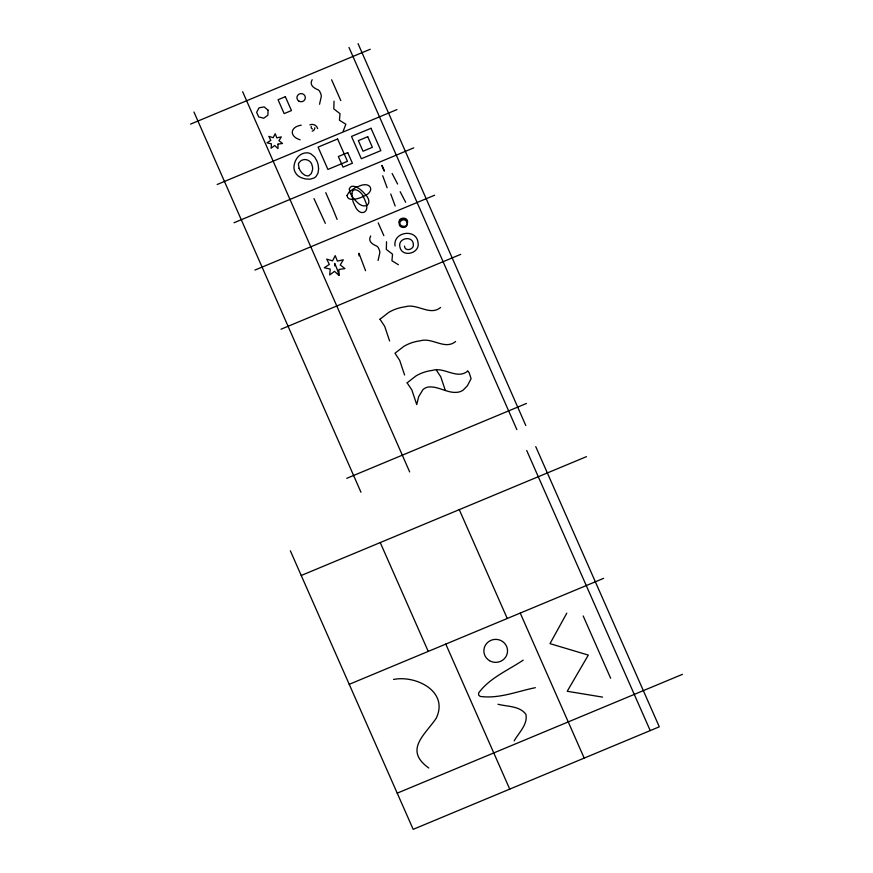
<?xml version="1.0" encoding="UTF-8"?>
<svg xmlns="http://www.w3.org/2000/svg" width="873" height="873" viewBox="0 0 873 873"><rect width="100%" height="100%" fill="white"/><g stroke="black" fill="none" stroke-linecap="round" stroke-linejoin="round"><path stroke-width="1.31" d="M338.91 275.344L338.953 269.462L344.944 268.611L340.252 264.901L343.296 259.816L337.382 261.082L335.199 255.603L332.526 260.874L326.753 259.117L329.328 264.443L324.309 267.727L330.201 269.091L329.721 274.951L334.49 271.317L338.91 275.344A10.607 0.971 67.4 0 0 334.708 263.373L334.73 265.883M334.021 101.192L333.802 108.896L340.012 113.676L339.411 120.245L345.872 124.228L343.165 131.201M386.543 241.701L386.324 249.405L392.534 254.185L391.933 260.754L398.394 264.737M404.483 246.077C404.734 252.079 414.369 249.722 413.344 244.254C412.776 235.175 397.979 237.893 399.812 246.535C401.602 258.201 420.426 253.639 418.003 242.476C416.366 228.093 392.774 231.836 395.043 245.979M312.152 79.716C309.02 85.074 314.007 88.217 318.219 89.854A6.056 5.882 -0.5 0 1 319.616 91.228L320.86 93.902A11.284 10.967 -0.5 0 1 321.308 96.423L319.54 104.236M370.698 235.961C367.566 241.308 372.553 244.451 376.765 246.088A6.056 5.882 -0.5 0 1 378.162 247.474L379.406 250.136A11.284 10.967 -0.5 0 1 379.853 252.657L378.085 260.47M566.795 613.162L550.001 643.641L588.304 655.088L567.232 691.274L602.556 697.112M514.175 740.893C518.693 732.807 528.023 724.437 525.895 714.332C519.762 705.81 507.191 706.683 498.025 704.26M379.995 319.202L388.845 312.327A41.566 40.376 -0.5 0 1 405.192 306.794C417.163 303.018 430.018 316.397 440.581 307.471M407.145 382.8L415.985 375.925A41.566 40.376 -0.5 0 1 432.342 370.403C444.313 366.627 457.157 380.006 467.732 371.069M455.586 341.496C445.023 350.433 432.168 337.043 420.197 340.83A41.566 40.376 -0.5 0 0 403.85 346.363L395 353.227L399.703 360.385L404.603 375.008M523.189 660.13C508.075 670.333 489.633 677.895 478.644 692.955L478.611 695.006L480.161 696.403C498.789 699.055 517.285 691.318 535.335 687.684M190.554 124.119L370.261 49.248M217.181 184.487L396.888 109.616M234.04 222.735L413.747 147.864M254.916 270.084L434.623 195.214M280.997 329.23L460.715 254.359M346.745 478.328L526.452 403.468M301.24 575.482L586.46 456.655M349.222 684.323L603.57 578.363M397.215 793.164L682.446 674.338M301.218 125.188C289.923 126.858 289.127 136.57 300.148 139.789M467.732 371.134L469.183 372.738L471.082 378.675L467.371 385.811L463.116 390.144A12.593 12.233 -0.5 0 1 458.336 392.141C447.871 393.985 438.683 385.855 428.283 387.023A10.116 9.821 -0.5 0 0 422.848 389.751L418.636 396.8L416.748 404.581L411.849 389.958L407.145 382.865M393.559 679.445C416.039 674.96 449.159 691.569 436.184 718.272C424.856 735.088 403.621 749.962 428.763 768.011M379.995 319.267L384.698 326.349L389.598 340.972M436.38 370.185L440.767 376.787L445.339 390.427M399.834 223.684C396.233 217.126 408.924 215.827 407.484 222.921C406.261 230.494 394.651 223.924 401.133 219.461C407.833 215.762 410.135 228.595 402.54 227.417C394.705 225.616 403.13 215.38 406.96 222.026M313.974 198.597L325.334 223.324M392.141 173.509L397.608 184.028M400.172 191.733L405.65 202.263M535.749 446.627L659.29 726.816L413.18 829.35L290.36 550.83M526.703 450.479L650.221 730.592M583.197 615.978L610.653 678.256M382.058 165.444L384.436 170.846M381.763 165.575L384.142 170.966M331.609 79.759L340.808 100.613M378.195 222.844L383.847 235.655M520.243 613.075L584.19 758.102M459.263 509.646L507.257 618.488M445.787 644.099L509.734 789.127M380.246 542.57L428.239 651.4M358.05 43.65L525.808 425.544M348.982 47.426L516.871 429.636M242.661 91.73L409.677 471.944M193.959 112.017L360.964 492.241M365.569 270.717L358.989 253.312L359.01 255.822M299.068 168.336L298.424 164.189A4.671 4.54 -0.5 0 1 298.926 162.815L300.574 161.025A7.486 7.268 -0.5 0 1 303.444 159.737L304.371 159.595A6.657 6.471 -0.5 0 1 305.779 159.628A7.53 7.311 -0.5 0 1 311.574 163.742L312.49 166.798A13.226 12.844 -0.5 0 1 312.49 169.995L311.366 173.465L309.02 175.604A3.929 3.819 -0.5 0 1 307.471 175.931L304.873 175.244L302.374 173.356A16.391 15.921 -0.5 0 1 299.079 168.325M325.771 192.649L332.024 207.087A6.886 0.633 67.4 0 1 332.646 208.385L337.098 219.407M390.755 194.002L395.174 206.017M382.712 175.768L387.132 187.782M309.882 124.861A5.642 5.478 -0.5 0 1 317.663 128.637M314.847 127.72A3.798 3.688 -0.5 0 1 312.174 131.201M312.479 129.018A2.15 2.084 -0.5 0 1 311.279 126.465M278.007 144.121L277.974 148.541L274.657 145.518L271.088 148.246L271.448 143.849L267.029 142.834L270.794 140.357L268.851 136.374L273.184 137.694L275.191 133.733L276.828 137.847L281.27 136.897L278.978 140.706L282.503 143.488L278.007 144.121M318.601 168.936L318.045 172.941L316.277 176.171A8.239 8.01 -0.5 0 1 314.007 178.016L310.101 179.172L306.216 179.03A19.446 18.9 -0.5 0 1 302.145 177.972C296.285 176.324 292.597 170.017 294.387 164.135A18.246 17.722 -0.5 0 1 295.631 160.501C297.595 156.071 302.134 152.568 307.121 152.83A9.232 8.97 -0.5 0 1 310.875 153.834L314.607 156.944L317.03 161.21A23.451 22.785 -0.5 0 1 318.263 165.455L318.601 168.936M349.32 189.026L350.248 193.337L353.336 198.236A28.623 27.816 -0.5 0 0 356.555 201.565C365.089 211.146 374.353 203.289 364.849 193.992A28.623 27.816 -0.5 0 0 361.629 190.663C358.879 188.011 351.001 183.068 349.32 189.026M268.087 110.173L267.902 115.214L263.744 118.215L258.724 116.938L256.629 112.322L259.041 107.848L264.137 106.899L268.087 110.173M351.841 193.708L352.987 201.347A28.623 27.816 -0.5 0 0 354.842 205.537C359.545 217.432 370.927 213.023 365.296 201.183A28.623 27.816 -0.5 0 0 363.441 196.992C362.208 192.246 352.801 185.262 351.841 193.708M347.018 195.519C347.367 201.139 355.562 199.295 359.141 198.16A28.623 27.816 -0.5 0 0 363.463 196.36C375.947 191.613 370.807 180.711 358.989 186.211A28.623 27.816 -0.5 0 0 354.667 188.011L349.058 192.027L347.018 195.519M285.34 96.707L278.05 99.74L284.161 113.599L291.462 110.565L285.34 96.707M337.611 138.982L318.078 147.122L327.921 169.438L347.454 161.309L337.611 138.982M371.036 128.287L351.503 136.428L361.346 158.744L380.868 150.614L371.036 128.287M367.719 136.712L358.334 140.629L363.015 151.225L372.389 147.319L367.719 136.712M347.738 152.622L338.353 156.529L343.034 167.136L352.408 163.229L347.738 152.622M298.948 101.159A4.212 4.092 -0.5 0 0 305.343 97.765A4.212 4.092 -0.5 0 0 299.112 94.077A4.212 4.092 -0.5 0 0 298.948 101.159M489.535 660.686A11.829 11.491 -0.5 0 0 507.529 651.138A11.829 11.491 -0.5 0 0 490.026 640.782A11.829 11.491 -0.5 0 0 489.535 660.686"/></g></svg>
